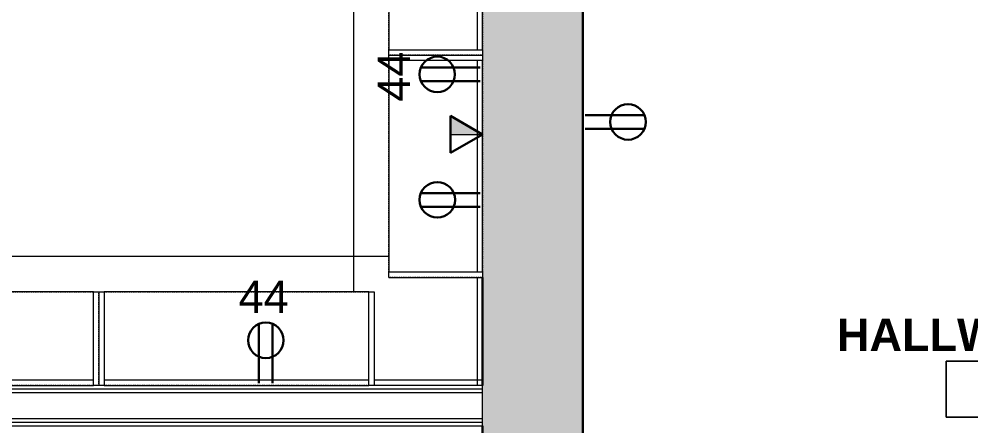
# Model space of a CAD drawing. Header units: inches. Extents: x -4688 to 1542, y -3558 to 978.
# Drawn here: x -423.6 to -290.8, y 460.1 to 516.8 of the extents above; entities that cross this region are included whole.
import ezdxf

# ---------------------------------------------------------------- set-up
doc = ezdxf.new("R2010")
doc.units = ezdxf.units.IN
doc.header["$MEASUREMENT"] = 0
doc.linetypes.add('Dash', pattern=[0.25, 0.125, -0.125])
for name, color, linetype, lineweight in [('A-ANNO-NOTE', 131, 'Continuous', 40), ('A-AREA-IDEN', 2, 'Continuous', 9), ('A-WALL', 113, 'Continuous', 18), ('A-WALL-PATT', 111, 'Continuous', 18), ('I-WALL', 2, 'Continuous', 18), ('Q-CASE', 31, 'Continuous', 9), ('Q-CASE-HDLN', 31, 'Dash', 9)]:
    doc.layers.add(name, color=color, linetype=linetype, lineweight=lineweight)
doc.styles.add('Swis721 Lt BT', font='swissl.ttf', dxfattribs={"height": 4.5})
doc.styles.add('Swis721 Lt BT_B', font='', dxfattribs={"height": 4.5})
doc.styles.get('Swis721 Lt BT_B').set_extended_font_data('Swis721 Lt BT', bold=True)

# ---------------------------------------------------------------- blocks, each defined once
blk = doc.blocks.new('C-Counter Top - ADJ HEIGHT 18_-7843486-1st Floor Power _ Signal')
at = {"layer": 'Q-CASE'}
for p, q in [((-47.26, -0.75), (-32.14, -0.75)), ((83.15, -0.75), (83.86, -0.75)), ((-34.17, -18), (83.86, -18))]:
    blk.add_line(p, q, dxfattribs=at)
blk = doc.blocks.new('C-Counter Top - ADJ HEIGHT 18_-7890894-1st Floor Power _ Signal')
at = {"layer": 'Q-CASE'}
for p, q in [((-47.26, -0.75), (-46.26, -0.75)), ((15.65, -0.75), (30.74, -0.75)), ((-47.26, -18), (17.65, -18))]:
    blk.add_line(p, q, dxfattribs=at)
blk = doc.blocks.new('CW Cupbd Ohead - OPEN SHELVING-8263795-1st Floor Power _ Signal')
at = {"layer": 'Q-CASE'}
for p, q in [((2, -2.36), (2.75, -2.36)), ((2, -15.45), (2, -2.36)), ((2.75, -2.36), (2.75, -15.45)), ((39.68, -2.36), (2.75, -2.36)), ((39.68, -2.36), (40.43, -2.36)), ((39.68, -15.45), (39.68, -2.36)), ((40.43, -15.45), (40.43, -2.36)), ((2.75, -3.11), (39.68, -3.11)), ((2.75, -15.45), (2, -15.45)), ((2.75, -15.45), (39.68, -15.45)), ((40.43, -15.45), (39.68, -15.45))]:
    blk.add_line(p, q, dxfattribs=at)
at = {"layer": 'Q-CASE-HDLN'}
for p, q in [((2, -15.45), (2, -2.36)), ((2, -2.36), (40.43, -2.36)), ((40.43, -2.36), (40.43, -15.45)), ((40.43, -15.45), (2, -15.45))]:
    blk.add_line(p, q, dxfattribs=at)
blk = doc.blocks.new('CW Cupbd Ohead - OPEN SHELVING-8264271-1st Floor Power _ Signal')
at = {"layer": 'Q-CASE'}
for p, q in [((2, -2.36), (2.75, -2.36)), ((2, -15.45), (2, -2.36)), ((2.75, -2.36), (2.75, -15.45)), ((32.2, -2.36), (2.75, -2.36)), ((32.2, -2.36), (32.95, -2.36)), ((32.2, -15.45), (32.2, -2.36)), ((32.95, -15.45), (32.95, -2.36)), ((2.75, -3.11), (32.2, -3.11)), ((2.75, -15.45), (2, -15.45)), ((2.75, -15.45), (32.2, -15.45)), ((32.95, -15.45), (32.2, -15.45))]:
    blk.add_line(p, q, dxfattribs=at)
at = {"layer": 'Q-CASE-HDLN'}
for p, q in [((2, -15.45), (2, -2.36)), ((2, -2.36), (32.95, -2.36)), ((32.95, -2.36), (32.95, -15.45)), ((32.95, -15.45), (2, -15.45))]:
    blk.add_line(p, q, dxfattribs=at)
blk = doc.blocks.new('Room Tag - Room Name and Number-3379422-1st Floor Power _ Signal')
at = {"layer": 'A-AREA-IDEN'}
for p, q in [((-0.1881, -0.1636), (-0.1881, -0.0018)), ((-0.1881, -0.0018), (0.1869, -0.0018)), ((0.1869, -0.0018), (-0.1881, -0.0018)), ((-0.1881, -0.0018), (-0.1881, -0.1636)), ((0.1869, -0.0018), (0.1869, -0.1636)), ((0.1869, -0.1636), (0.1869, -0.0018)), ((0.1869, -0.1636), (-0.1881, -0.1636)), ((-0.1881, -0.1636), (0.1869, -0.1636))]:
    blk.add_line(p, q, dxfattribs=at)

msp = doc.modelspace()

# ---------------------------------------------------------------- hatches: boundary and pattern name
at = {"layer": 'A-ANNO-NOTE', "lineweight": 9}
msp.add_hatch(color=256, dxfattribs=at).paths.add_polyline_path([(-358.96, 500.68), (-363.42, 503.26), (-363.42, 500.68)], flags=0)
at = {"layer": 'A-WALL-PATT', "lineweight": 9}
h = msp.add_hatch(color=7, dxfattribs=at)
h.paths.add_polyline_path([(-344.96, 106.47), (-344.96, 193.93), (-358.96, 193.93), (-358.96, 106.47)], flags=0)
h.paths.add_polyline_path([(-344.96, 229.93), (-344.96, 345.25), (-358.96, 345.25), (-358.96, 229.93)], flags=0)
h.paths.add_polyline_path([(-344.96, 375.25), (-344.96, 424.24), (-358.96, 424.24), (-358.96, 375.25)], flags=0)
h.paths.add_polyline_path([(-344.96, 454.24), (-344.96, 543.68), (-358.96, 543.68), (-358.96, 454.24)], flags=0)

# ---------------------------------------------------------------- linework, layer by layer
at = {"layer": 'A-ANNO-NOTE', "lineweight": 30}
for p, q in [((-359.29, 510.02), (-367.55, 510.02)), ((-359.29, 508.1), (-367.55, 508.1)), ((-358.96, 500.68), (-363.42, 503.26)), ((-363.42, 498.11), (-363.42, 503.26)), ((-344.63, 503.39), (-336.37, 503.39)), ((-344.63, 501.47), (-336.37, 501.47)), ((-358.96, 500.68), (-363.42, 498.11)), ((-359.29, 492.52), (-367.55, 492.52)), ((-359.29, 490.61), (-367.55, 490.61)), ((-390.16, 466.01), (-390.16, 474.27)), ((-388.25, 466.01), (-388.25, 474.27))]:
    msp.add_line(p, q, dxfattribs=at)
at = {"layer": 'A-ANNO-NOTE', "lineweight": 9}
for p, q in [((-358.96, 500.68), (-363.42, 503.26)), ((-363.42, 503.26), (-363.42, 500.68)), ((-363.42, 500.68), (-358.96, 500.68))]:
    msp.add_line(p, q, dxfattribs=at)
at = {"layer": 'A-ANNO-NOTE', "lineweight": 30}
for centre, radius in [((-365.27, 509.06), 2.47), ((-338.65, 502.43), 2.48), ((-365.27, 491.57), 2.48), ((-389.2, 471.99), 2.47)]:
    msp.add_circle(centre, radius, dxfattribs=at)
at = {"layer": 'A-WALL', "color": 8, "lineweight": 30}
for p, q in [((-344.96, 454.24), (-344.96, 543.68)), ((-358.96, 480.77), (-358.96, 465.68)), ((-358.96, 460.06), (-358.96, 454.24))]:
    msp.add_line(p, q, dxfattribs=at)
at = {"layer": 'A-WALL'}
for p, q in [((-358.96, 465.18), (-490.58, 465.18)), ((-358.96, 460.06), (-358.96, 465.68)), ((-358.96, 464.68), (-491.08, 464.68)), ((-358.96, 460.56), (-495.21, 460.56)), ((-358.96, 461.06), (-494.71, 461.06))]:
    msp.add_line(p, q, dxfattribs=at)
at = {"layer": 'I-WALL'}
for p, q in [((-358.96, 465.68), (-374.08, 465.68)), ((-495.71, 460.06), (-358.96, 460.06))]:
    msp.add_line(p, q, dxfattribs=at)

# ---------------------------------------------------------------- block references
at = {"layer": 'A-AREA-IDEN', "xscale": 47.99999999999997, "yscale": 47.99999999999997, "zscale": 47.99999999999997}
msp.add_blockref('Room Tag - Room Name and Number-3379422-1st Floor Power _ Signal', (-285.23, 469.15), dxfattribs=at)
at = {"layer": 'Q-CASE'}
for name, p, rotation in [('C-Counter Top - ADJ HEIGHT 18_-7890894-1st Floor Power _ Signal', (-358.96, 496.42), 269.9999999999988), ('CW Cupbd Ohead - OPEN SHELVING-8264271-1st Floor Power _ Signal', (-356.6, 544.68), 269.9999999999991), ('CW Cupbd Ohead - OPEN SHELVING-8264271-1st Floor Power _ Signal', (-356.6, 513.72), 269.9999999999992), ('C-Counter Top - ADJ HEIGHT 18_-7843486-1st Floor Power _ Signal', (-406.22, 465.68), 180), ('CW Cupbd Ohead - OPEN SHELVING-8263795-1st Floor Power _ Signal', (-410.52, 463.32), 180), ('CW Cupbd Ohead - OPEN SHELVING-8263795-1st Floor Power _ Signal', (-372.09, 463.32), 180)]:
    msp.add_blockref(name, p, dxfattribs=dict(at, rotation=rotation))

# ---------------------------------------------------------------- texts
at = {"layer": 'A-ANNO-NOTE', "lineweight": 9, "insert": (-373.59, 505.25), "char_height": 4.5, "width": 8.181, "attachment_point": 1, "rotation": 90, "style": 'Swis721 Lt BT'}
msp.add_mtext('44', dxfattribs=at)
at = {"layer": 'A-ANNO-NOTE', "lineweight": 9, "insert": (-393.01, 480.31), "char_height": 4.5, "width": 8.181, "attachment_point": 1, "style": 'Swis721 Lt BT'}
msp.add_mtext('44', dxfattribs=at)
at = {"layer": 'A-AREA-IDEN', "insert": (-309.48, 475), "char_height": 4.5, "width": 58.6305, "attachment_point": 1, "style": 'Swis721 Lt BT_B'}
msp.add_mtext('HALLWAY/STAIR', dxfattribs=at)

doc.saveas('drawing.dxf')
